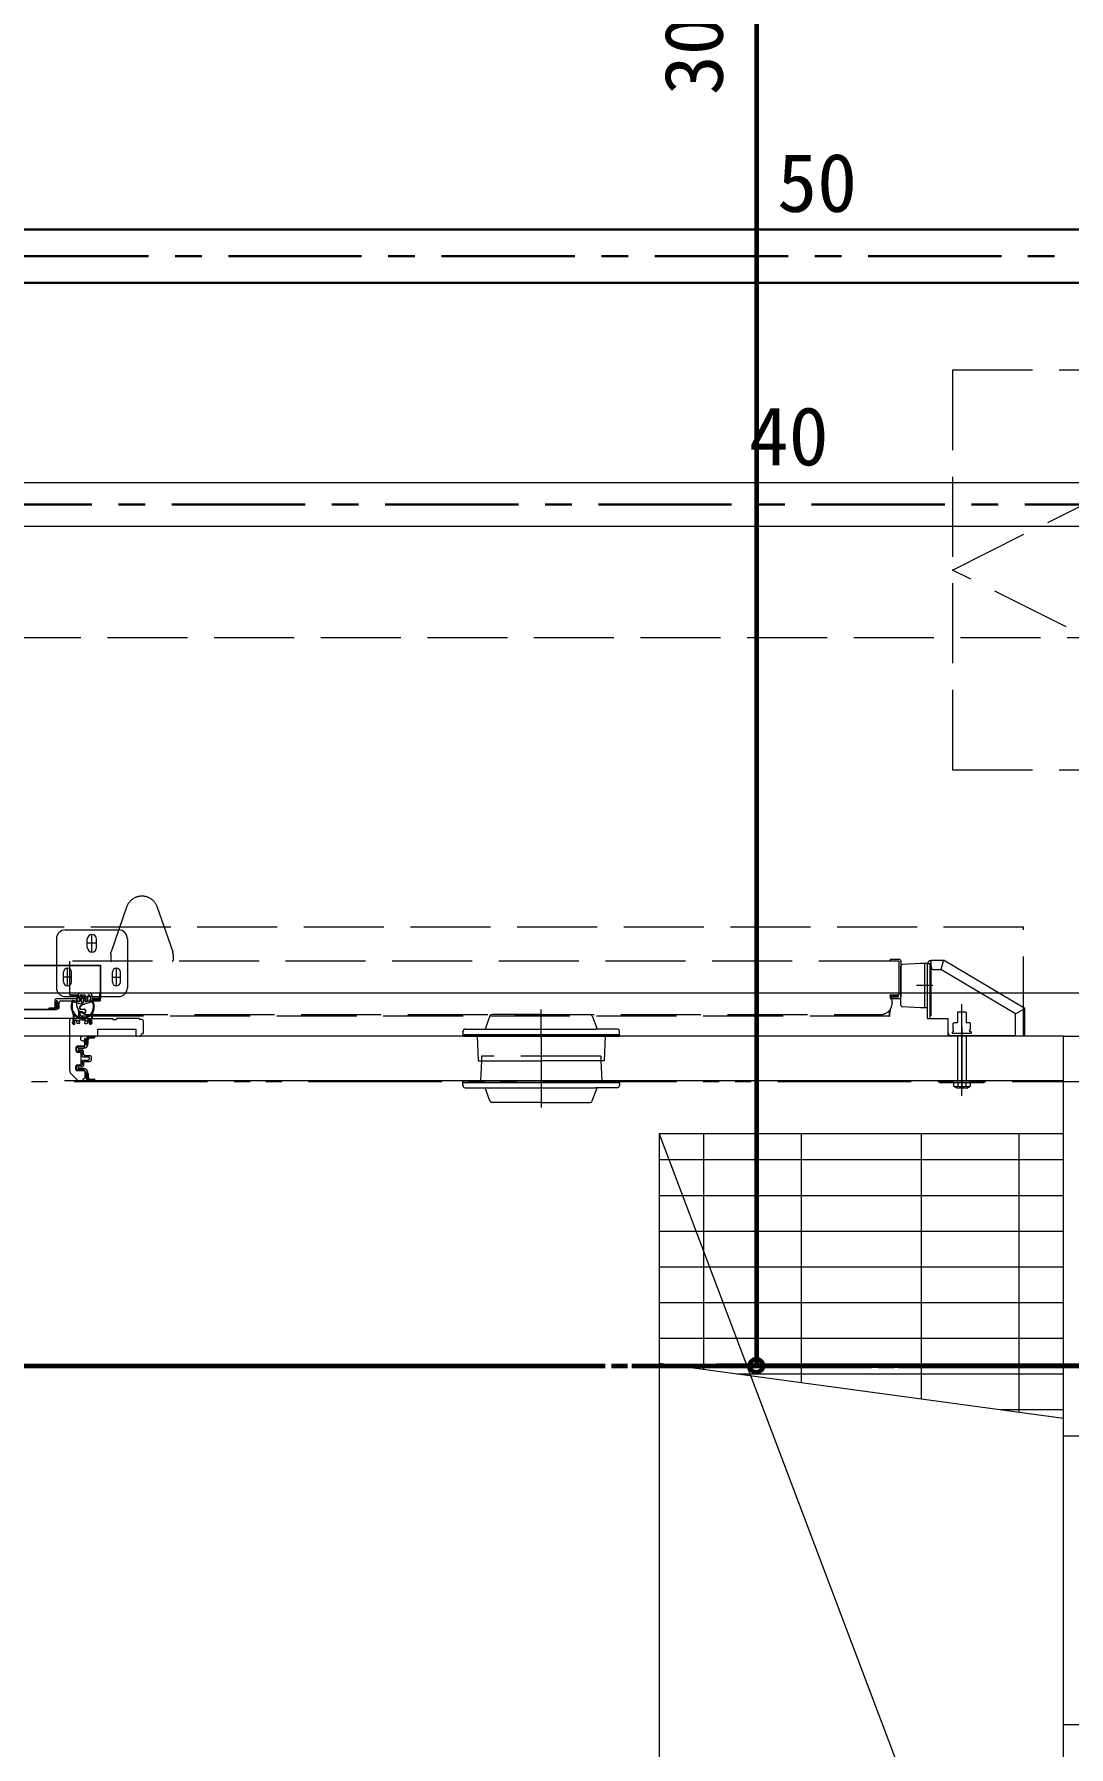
# Model space of a CAD drawing. Units: millimetres at full size, sheet at 1:30. Extents: x -16828 to 149130, y 47892 to 100313.
# Drawn here: x 2003 to 3167, y 55072 to 57000 of the extents above; entities that cross this region are included whole.
import ezdxf
from ezdxf.enums import TextEntityAlignment as Align

# ---------------------------------------------------------------- set-up
doc = ezdxf.new("R2010")
doc.units = ezdxf.units.MM
doc.header["$LTSCALE"] = 30
doc.header["$PDMODE"] = 32
doc.header["$PDSIZE"] = 15
for name, pattern in [('CHAIN1', [8, 5, -1, 1, -1]), ('CHAIN2', [12, 9, -1, 1, -1]), ('DASHED3', [4, 3, -1]), ('DOUBLE_CHAIN1', [8.8, 5, -1, 0.6, -0.6, 0.6, -1]), ('LONG_CHAIN', [21, 18, -1, 1, -1]), ('LONG_DOUBLE_CHAIN', [21.8, 18, -1, 0.6, -0.6, 0.6, -1])]:
    doc.linetypes.add(name, pattern=pattern)
for name, color, linetype, lineweight in [('0-0', 7, 'CHAIN2', 15), ('0-1', 7, 'Continuous', 15), ('2-0_通芯', 7, 'DOUBLE_CHAIN1', 15), ('2-2_間仕切り芯', 7, 'DOUBLE_CHAIN1', 15), ('3-4_AIHO30-厨房機器', 7, 'Continuous', 15), ('3-E_AIHO48-厨房機器既設品', 7, 'Continuous', 15), ('4-2_AIHO20-排水溝', 7, 'Continuous', 15), ('4-4_AIHO14-建築備品', 7, 'Continuous', 15), ('9-9_配管－汚水１：硬質塩ビ管（ＤＶ）', 2, 'Continuous', 30), ('9-B_配管－給湯１２：ＨＴＬＰ（ＵＸ）', 3, 'Continuous', 20), ('9-E_配管－給湯１：ＣＵＰ(Ｍ)', 1, 'Continuous', 60)]:
    doc.layers.add(name, color=color, linetype=linetype, lineweight=lineweight)
doc.styles.add('ＭＳ ゴシック', font='')
doc.styles.get('ＭＳ ゴシック').set_extended_font_data('MS Gothic')

msp = doc.modelspace()

# ---------------------------------------------------------------- linework, layer by layer
at = {"layer": '0-0', "color": 1, "lineweight": 60}
msp.add_line((-9565.04, 55500.86), (35684.96, 55500.86), dxfattribs=at)
at = {"layer": '0-1', "linetype": 'DASHED3'}
msp.add_line((284.96, 56320.86), (6009.96, 56320.86), dxfattribs=at)
at = {"layer": '0-1'}
msp.add_line((284.96, 55920.86), (5909.96, 55920.86), dxfattribs=at)
at = {"layer": '2-0_通芯', "color": 1, "lineweight": 60}
msp.add_line((-10727.74, 55500.86), (35684.96, 55500.86), dxfattribs=at)
at = {"layer": '2-2_間仕切り芯'}
msp.add_line((-1120.67, 55820.86), (7031.69, 55820.86), dxfattribs=at)
at = {"layer": '3-4_AIHO30-厨房機器', "linetype": 'DASHED3'}
for p, q in [((2106.47, 56017.34), (2088.96, 55966.88)), ((2140.95, 56017.34), (2158.46, 55966.88)), ((3116.04, 55994.76), (1004.04, 55994.76)), ((3116.04, 55871.86), (3116.04, 55994.76)), ((2088.71, 55964.83), (2088.71, 55957.36)), ((2158.71, 55964.83), (2158.71, 55957.36)), ((2975.46, 55956.36), (2042.46, 55956.36)), ((2042.46, 55918.36), (2042.46, 55956.36)), ((2975.46, 55956.36), (2975.46, 55918.36)), ((2977.96, 55956.36), (2977.96, 55916.36)), ((3010.96, 55891.86), (3010.96, 55953.86)), ((2965.13, 55898.16), (2964.96, 55900.93)), ((2965.6, 55918.36), (2975.46, 55918.36)), ((2965.88, 55902.16), (2965.63, 55898.16)), ((2965.96, 55916.36), (2965.96, 55914.36)), ((2965.96, 55914.36), (2975.96, 55914.36)), ((2974.56, 55917.36), (2966.31, 55917.36)), ((2966.76, 55916.36), (2974.56, 55916.36)), ((2968.06, 55910.26), (2968.06, 55909.36)), ((2965.38, 55894.36), (2052.54, 55894.36)), ((2062.86, 55896.36), (2955.06, 55896.36)), ((2965.13, 55894.61), (2965.13, 55898.16)), ((2965.63, 55894.61), (2965.63, 55898.16)), ((3038.21, 55887.36), (3041.46, 55887.36)), ((3041.46, 55898.86), (3041.46, 55887.36)), ((3051.46, 55898.86), (3041.46, 55898.86)), ((3051.46, 55898.86), (3051.46, 55887.36)), ((3051.46, 55887.36), (3054.71, 55887.36)), ((3116.04, 55871.86), (1004.04, 55871.86)), ((3035.96, 55874.86), (3035.96, 55876.86)), ((3037.26, 55876.86), (3035.96, 55876.86)), ((3056.96, 55874.86), (3035.96, 55874.86)), ((3036.64, 55879.36), (3037.26, 55879.36)), ((3037.26, 55876.86), (3037.26, 55879.36)), ((3055.66, 55876.86), (3055.66, 55879.36)), ((3055.66, 55879.36), (3056.27, 55879.36)), ((3056.96, 55876.86), (3055.66, 55876.86)), ((3056.96, 55876.86), (3056.96, 55874.86)), ((2506.02, 55849.53), (2505.92, 55844.19)), ((2640.02, 55849.53), (2506.02, 55849.53)), ((2640.02, 55849.53), (2640.12, 55844.19))]:
    msp.add_line(p, q, dxfattribs=at)
at = {"layer": '3-4_AIHO30-厨房機器'}
for p, q in [((2027.46, 55981.56), (2027.46, 55926.56)), ((2037.46, 55991.56), (2097.46, 55991.56)), ((2062.21, 55971.81), (2062.21, 55981.31)), ((2067.46, 55966.56), (2067.46, 55986.56)), ((2072.71, 55971.81), (2072.71, 55981.31)), ((2107.46, 55981.56), (2107.46, 55926.56)), ((1144.46, 55951.86), (2077.46, 55951.86)), ((1611.36, 55951.46), (2077.06, 55951.46)), ((2035.46, 55933.06), (2035.46, 55944.06)), ((2044.46, 55933.06), (2044.46, 55944.06)), ((2077.06, 55914.26), (2077.06, 55951.46)), ((2077.46, 55913.86), (2077.46, 55951.86)), ((2090.46, 55933.06), (2090.46, 55944.06)), ((2099.46, 55933.06), (2099.46, 55944.06)), ((2977.96, 55906.91), (2977.96, 55950.81)), ((2999.96, 55953.86), (2979.86, 55952.81)), ((3007.96, 55953.86), (2999.96, 55953.86)), ((3004.96, 55903.86), (3004.96, 55953.86)), ((3007.96, 55891.86), (3007.96, 55953.86)), ((3008.19, 55953.86), (3011.96, 55953.86)), ((3010.96, 55956.86), (3011.96, 55956.86)), ((3014.96, 55946.86), (3022.86, 55946.86)), ((3025.72, 55957.36), (3022.86, 55946.86)), ((3106.96, 55897.16), (3022.86, 55946.86)), ((3117.46, 55903.15), (3025.72, 55957.36)), ((2064.66, 55920.36), (2054.46, 55920.36)), ((2077.06, 55919.86), (2076.06, 55919.86)), ((2076.06, 55919.86), (2076.06, 55916.86)), ((1285.61, 55901.86), (2027.46, 55901.86)), ((1285.71, 55902.26), (2027.06, 55902.26)), ((2024.56, 55903.36), (2019.06, 55903.36)), ((2019.06, 55903.36), (2019.06, 55902.36)), ((2019.06, 55902.36), (2025.56, 55902.36)), ((2025.56, 55912.36), (2025.56, 55904.36)), ((2026.96, 55902.26), (2026.51, 55902.71)), ((2050.46, 55913.86), (2027.06, 55913.86)), ((2027.06, 55902.26), (2027.06, 55911.11)), ((2028.56, 55911.11), (2028.56, 55902.86)), ((2028.56, 55902.86), (2029.56, 55902.86)), ((2030.56, 55903.86), (2030.56, 55909.86)), ((2032.56, 55911.86), (2054.06, 55911.86)), ((2037.46, 55916.56), (2097.46, 55916.56)), ((2044.06, 55904.86), (2044.06, 55905.76)), ((2045.05, 55905.84), (2045.04, 55904.52)), ((2045.59, 55912.36), (2048.16, 55911.87)), ((2055.06, 55908.06), (2045.93, 55910.67)), ((2048.16, 55911.87), (2048.48, 55912.22)), ((2048.48, 55912.22), (2048.54, 55911.75)), ((2048.54, 55911.75), (2050.62, 55911.36)), ((2050.62, 55911.36), (2050.94, 55911.71)), ((2050.94, 55911.71), (2051, 55911.24)), ((2051, 55911.24), (2054.06, 55910.66)), ((2051.46, 55917.36), (2051.46, 55914.86)), ((2053.46, 55913.06), (2053.46, 55916.36)), ((2053.46, 55913.76), (2056.66, 55916.34)), ((2054.81, 55913.06), (2053.46, 55913.06)), ((2054.06, 55910.66), (2054.71, 55913.06)), ((2054.1, 55905.88), (2056.67, 55908.06)), ((2057.45, 55908.06), (2054.43, 55905.49)), ((2056.66, 55916.34), (2054.47, 55918.1)), ((2054.81, 55912.61), (2054.81, 55913.06)), ((2055.01, 55918.31), (2060.66, 55913.76)), ((2056.67, 55908.06), (2055.06, 55908.06)), ((2058.56, 55901.91), (2055.3, 55901.91)), ((2055.46, 55918.36), (2058.66, 55918.36)), ((2055.56, 55902.41), (2058.56, 55902.41)), ((2056.75, 55914.74), (2055.71, 55913.9)), ((2055.71, 55913.9), (2055.71, 55910.56)), ((2056.21, 55910.06), (2057.91, 55910.06)), ((2058.41, 55913.9), (2057.37, 55914.74)), ((2057.45, 55908.06), (2059.06, 55908.06)), ((2058.41, 55910.56), (2058.41, 55913.9)), ((2068.19, 55910.67), (2059.06, 55908.06)), ((2060.66, 55913.06), (2059.31, 55913.06)), ((2059.31, 55913.06), (2059.31, 55912.61)), ((2059.41, 55913.06), (2060.06, 55910.66)), ((2060.06, 55911.86), (2062.66, 55911.86)), ((2060.06, 55910.66), (2063.12, 55911.24)), ((2060.66, 55916.36), (2060.66, 55913.06)), ((2062.66, 55911.86), (2062.66, 55916.86)), ((2063.12, 55911.24), (2063.18, 55911.71)), ((2063.18, 55911.71), (2063.5, 55911.36)), ((2063.5, 55911.36), (2065.58, 55911.75)), ((2065.66, 55913.06), (2064.86, 55913.06)), ((2064.86, 55913.06), (2064.86, 55911.86)), ((2064.86, 55911.86), (2076.56, 55911.86)), ((2065.58, 55911.75), (2065.64, 55912.22)), ((2065.64, 55912.22), (2065.96, 55911.87)), ((2065.66, 55916.86), (2065.66, 55913.06)), ((2065.96, 55911.87), (2068.53, 55912.36)), ((2067.6, 55913.86), (2077.46, 55913.86)), ((2067.66, 55916.86), (2067.66, 55917.36)), ((2067.86, 55913.86), (2067.86, 55914.21)), ((2067.94, 55914.26), (2077.06, 55914.26)), ((2068.31, 55914.36), (2075.56, 55914.36)), ((2076.56, 55912.86), (2068.31, 55912.86)), ((2075.06, 55915.86), (2068.66, 55915.86)), ((2069.08, 55904.52), (2069.07, 55905.84)), ((2069.46, 55913.86), (2069.46, 55914.26)), ((2070.06, 55905.76), (2070.06, 55904.86)), ((2075.46, 55914.26), (2075.46, 55914.36)), ((3106.96, 55897.16), (3117.46, 55903.15)), ((3117.46, 55871.86), (3117.46, 55903.15)), ((2045.61, 55891.86), (1088.96, 55891.86)), ((2042.46, 55847.09), (2042.46, 55890.36)), ((2045.41, 55886.86), (2045.41, 55887.86)), ((2045.41, 55887.86), (2046.11, 55887.86)), ((2045.73, 55886.88), (2045.99, 55886.03)), ((2045.74, 55887.16), (2046.22, 55887.99)), ((2046.11, 55891.36), (2046.11, 55887.86)), ((2046.49, 55893.66), (2046.24, 55897.66)), ((2046.26, 55888.14), (2046.26, 55891.26)), ((2046.49, 55891.86), (2046.49, 55893.66)), ((2051.38, 55891.76), (2046.76, 55891.76)), ((2046.89, 55885.46), (2047.26, 55885.46)), ((2046.91, 55885.36), (2047.66, 55885.36)), ((2047.16, 55896.43), (2046.99, 55893.66)), ((2046.99, 55893.66), (2046.99, 55891.86)), ((2047.26, 55885.46), (2047.26, 55889.86)), ((2048.16, 55885.86), (2048.16, 55889.36)), ((2049.96, 55889.36), (2049.96, 55887.86)), ((2052.31, 55889.16), (2050.61, 55889.16)), ((2051.38, 55891.76), (2051.46, 55891.56)), ((2051.54, 55891.76), (2051.46, 55891.56)), ((2053.21, 55886.36), (2051.46, 55886.36)), ((2056.38, 55891.76), (2051.54, 55891.76)), ((2052.61, 55889.46), (2052.61, 55889.86)), ((2060.31, 55889.86), (2052.61, 55889.86)), ((2052.96, 55888.16), (2052.96, 55889.36)), ((2056.71, 55892.84), (2053.92, 55895.82)), ((2054.28, 55896.16), (2057.4, 55892.84)), ((2056.38, 55891.76), (2056.46, 55891.56)), ((2056.54, 55891.76), (2056.46, 55891.56)), ((2056.54, 55898.81), (2057.3, 55898.3)), ((2056.54, 55891.76), (2061.38, 55891.76)), ((2057.58, 55898.71), (2056.82, 55899.22)), ((2059.71, 55886.36), (2061.46, 55886.36)), ((2059.96, 55888.16), (2059.96, 55889.36)), ((2060.31, 55889.46), (2060.31, 55889.86)), ((2060.61, 55889.16), (2062.31, 55889.16)), ((2061.38, 55891.76), (2061.46, 55891.56)), ((2061.54, 55891.76), (2061.46, 55891.56)), ((2061.54, 55891.76), (2066.16, 55891.76)), ((2062.61, 55889.46), (2062.61, 55889.86)), ((2065.66, 55889.86), (2062.61, 55889.86)), ((2062.96, 55889.36), (2062.96, 55887.86)), ((2064.76, 55885.86), (2064.76, 55889.36)), ((2066.01, 55885.36), (2065.26, 55885.36)), ((2065.66, 55885.47), (2065.66, 55889.86)), ((2066.03, 55885.46), (2065.66, 55885.46)), ((2066.66, 55888.14), (2066.66, 55891.26)), ((2067.18, 55887.16), (2066.7, 55887.99)), ((2066.81, 55891.36), (2066.81, 55887.86)), ((2067.51, 55887.86), (2066.81, 55887.86)), ((2067.19, 55886.88), (2066.93, 55886.03)), ((2067.13, 55893.66), (2066.96, 55896.43)), ((2067.13, 55891.86), (2067.13, 55893.66)), ((2067.31, 55891.86), (2090.76, 55891.86)), ((2067.51, 55886.86), (2067.51, 55887.86)), ((2067.88, 55897.66), (2067.63, 55893.66)), ((2067.63, 55893.66), (2067.63, 55891.86)), ((2090.96, 55891.66), (2090.96, 55891.06)), ((2091.16, 55890.86), (2094.76, 55890.86)), ((2094.96, 55891.06), (2094.96, 55891.66)), ((2120.76, 55891.86), (2095.16, 55891.86)), ((2120.96, 55891.06), (2120.96, 55891.66)), ((2123.46, 55890.86), (2121.16, 55890.86)), ((2125.46, 55875.86), (2125.46, 55888.86)), ((2515.42, 55894.72), (2510.02, 55879.86)), ((2573.02, 55896.36), (2517.77, 55896.36)), ((2573.02, 55896.36), (2628.27, 55896.36)), ((2630.62, 55894.72), (2636.02, 55879.86)), ((3007.96, 55891.86), (3030.96, 55891.86)), ((3030.96, 55871.86), (3030.96, 55891.86)), ((3046.46, 55804.97), (3046.46, 55899.59)), ((3106.96, 55871.86), (3106.96, 55897.16)), ((3128.04, 55871.86), (2056.96, 55871.86)), ((2056.96, 55866.86), (2058.46, 55866.86)), ((2059.46, 55860.6), (2059.46, 55869.16)), ((2059.96, 55869.16), (2059.46, 55869.16)), ((2060.46, 55868.66), (2059.96, 55869.16)), ((2060.46, 55863.06), (2060.46, 55868.66)), ((2061.46, 55862.56), (2060.96, 55862.56)), ((2061.56, 55871.86), (2061.56, 55863.86)), ((2061.56, 55863.86), (2061.96, 55863.86)), ((2061.96, 55871.36), (2061.96, 55863.06)), ((2063.36, 55864.21), (2063.36, 55868.66)), ((2064.46, 55871.16), (2070.96, 55871.16)), ((2064.86, 55870.16), (2069.96, 55870.16)), ((2073.96, 55872.86), (2073.96, 55879.86)), ((2073.96, 55879.86), (2116.96, 55879.86)), ((2116.96, 55879.86), (2116.96, 55872.86)), ((2485.02, 55876.36), (2485.02, 55877.36)), ((2485.02, 55873.86), (2661.02, 55873.86)), ((2485.02, 55871.86), (2661.02, 55871.86)), ((2487.52, 55879.86), (2634.3, 55879.86)), ((2501.09, 55871.86), (2502.27, 55844.19)), ((2658.52, 55879.86), (2634.3, 55879.86)), ((2644.95, 55871.86), (2643.77, 55844.19)), ((2661.02, 55876.36), (2661.02, 55877.36)), ((3033.96, 55872.86), (3106.96, 55872.86)), ((3041.46, 55871.86), (3041.46, 55821.86)), ((3051.46, 55871.86), (3051.46, 55821.86)), ((2042.46, 55847.09), (2042.86, 55846.86)), ((2042.46, 55846.63), (2042.86, 55846.86)), ((2042.46, 55832.93), (2042.46, 55846.63)), ((2049.46, 55859.36), (2049.46, 55855.36)), ((2058.46, 55860.86), (2050.96, 55860.86)), ((2050.96, 55853.86), (2053.46, 55853.86)), ((2058.47, 55859.6), (2051.96, 55859.55)), ((2055.47, 55854.87), (2051.96, 55854.9)), ((2052.06, 55857.71), (2052.06, 55856.76)), ((2052.56, 55858.21), (2057.36, 55858.21)), ((2052.56, 55856.26), (2056.36, 55856.26)), ((2055.46, 55847.09), (2055.06, 55846.86)), ((2055.46, 55846.63), (2055.06, 55846.86)), ((2055.46, 55847.09), (2055.46, 55851.86)), ((2055.46, 55841.86), (2055.46, 55846.63)), ((2056.46, 55849.61), (2056.46, 55853.87)), ((2056.46, 55849.61), (2057.46, 55848.61)), ((2056.46, 55844.11), (2057.46, 55845.11)), ((2056.46, 55844.11), (2056.46, 55839.85)), ((2057.46, 55848.61), (2063.21, 55848.61)), ((2057.46, 55845.11), (2063.21, 55845.11)), ((2057.86, 55851.21), (2057.86, 55854.76)), ((2057.86, 55851.21), (2058.86, 55850.21)), ((2057.86, 55842.51), (2058.86, 55843.51)), ((2057.86, 55842.51), (2057.86, 55838.96)), ((2058.86, 55850.21), (2065.56, 55850.21)), ((2058.86, 55843.51), (2065.56, 55843.51)), ((2066.56, 55849.21), (2066.56, 55844.51)), ((2502.27, 55844.19), (2573.02, 55844.19)), ((2505.92, 55844.19), (2504.61, 55821.86)), ((2643.77, 55844.19), (2573.02, 55844.19)), ((2640.12, 55844.19), (2641.43, 55821.86)), ((2052.17, 55821.15), (2043.92, 55829.4)), ((2049.46, 55834.36), (2049.46, 55838.36)), ((2050.96, 55839.86), (2053.46, 55839.86)), ((2058.46, 55832.86), (2050.96, 55832.86)), ((2055.47, 55838.85), (2051.96, 55838.82)), ((2058.47, 55834.12), (2051.96, 55834.18)), ((2052.06, 55836.01), (2052.06, 55836.96)), ((2052.56, 55837.46), (2056.36, 55837.46)), ((2052.56, 55835.51), (2057.36, 55835.51)), ((2059.46, 55833.12), (2059.46, 55824.56)), ((2059.96, 55824.56), (2059.46, 55824.56)), ((2060.46, 55825.06), (2059.96, 55824.56)), ((2060.46, 55830.66), (2060.46, 55825.06)), ((2061.46, 55831.16), (2060.96, 55831.16)), ((2061.56, 55829.86), (2061.96, 55829.86)), ((2061.56, 55821.86), (2061.56, 55829.86)), ((2061.96, 55830.66), (2061.96, 55822.35)), ((2063.36, 55829.51), (2063.36, 55825.06)), ((2064.86, 55823.56), (2069.96, 55823.56)), ((3160.96, 55821.86), (2036.56, 55821.86)), ((2052.87, 55820.86), (2055.46, 55820.86)), ((2064.46, 55822.56), (2070.96, 55822.56)), ((2485.02, 55821.86), (2661.02, 55821.86)), ((2485.02, 55817.36), (2485.02, 55821.86)), ((2485.02, 55819.86), (2661.02, 55819.86)), ((2485.02, 55817.36), (2485.02, 55816.36)), ((2485.02, 55816.36), (2485.02, 55817.36)), ((2487.52, 55813.86), (2634.3, 55813.86)), ((2515.42, 55799.01), (2510.02, 55813.86)), ((2630.62, 55799.01), (2636.02, 55813.86)), ((2658.52, 55813.86), (2634.3, 55813.86)), ((2661.02, 55817.36), (2661.02, 55816.36)), ((3021.46, 55819.86), (3021.46, 55821.86)), ((3071.46, 55819.86), (3021.46, 55819.86)), ((3037.22, 55819.86), (3037.22, 55815.51)), ((3041.84, 55819.86), (3041.84, 55815.51)), ((3051.08, 55819.86), (3051.08, 55815.51)), ((3052.15, 55813.46), (3055.7, 55815.51)), ((3055.7, 55819.86), (3055.7, 55815.51)), ((3071.46, 55821.86), (3071.46, 55819.86)), ((3071.46, 55819.86), (3071.46, 55821.86)), ((2573.02, 55797.36), (2517.77, 55797.36)), ((2573.02, 55797.36), (2628.27, 55797.36)), ((3160.96, 55421.86), (3260.96, 55421.86)), ((3160.96, 55096.86), (3260.96, 55096.86))]:
    msp.add_line(p, q, dxfattribs=at)
at = {"layer": '3-4_AIHO30-厨房機器', "linetype": 'LONG_CHAIN'}
for p, q in [((2072.71, 55976.56), (2062.21, 55976.56)), ((2039.96, 55928.56), (2039.96, 55948.56)), ((2094.96, 55928.56), (2094.96, 55948.56)), ((2044.46, 55938.56), (2035.46, 55938.56)), ((2090.46, 55938.56), (2099.46, 55938.56)), ((3013.88, 55928.86), (2995.52, 55928.86)), ((2573.02, 55869.84), (2573.02, 55902.18)), ((3046.46, 55808.61), (3046.46, 55908.06)), ((3046.46, 55882.36), (3046.46, 55812.12)), ((2573.02, 55869.84), (2573.02, 55791.54))]:
    msp.add_line(p, q, dxfattribs=at)
at = {"layer": '3-4_AIHO30-厨房機器', "linetype": 'LONG_DOUBLE_CHAIN'}
for p, q in [((2042.46, 55918.36), (2052.32, 55918.36)), ((2043.36, 55917.36), (2051.61, 55917.36)), ((2051.16, 55916.36), (2043.36, 55916.36)), ((2049.86, 55910.26), (2049.86, 55909.36)), ((2052.04, 55902.16), (2052.29, 55898.16)), ((2052.79, 55898.16), (2052.96, 55900.93)), ((2052.29, 55898.16), (2052.29, 55894.61)), ((2052.79, 55894.61), (2052.79, 55898.16))]:
    msp.add_line(p, q, dxfattribs=at)
at = {"layer": '3-4_AIHO30-厨房機器', "linetype": 'DASHED3'}
for points in [[(2088.71, 55964.47), (2088.71, 55964.75), (2088.73, 55965.13), (2088.76, 55965.56), (2088.8, 55965.95), (2088.86, 55966.39), (2088.96, 55966.88)], [(2158.71, 55964.47), (2158.71, 55964.75), (2158.69, 55965.13), (2158.66, 55965.56), (2158.62, 55965.95), (2158.56, 55966.39), (2158.46, 55966.88)], [(2975.96, 55958.36), (2965.96, 55958.36), (2965.96, 55956.36)], [(3036.64, 55879.36), (3036.64, 55886.46), (3038.21, 55887.36)], [(3056.27, 55879.36), (3056.27, 55886.46), (3054.71, 55887.36)]]:
    msp.add_lwpolyline(points, dxfattribs=at)
at = {"layer": '3-4_AIHO30-厨房機器'}
for points in [[(3011.96, 55894.86), (3011.96, 55957.36), (3025.72, 55957.36)], [(2027.06, 55909.86), (2027.46, 55909.86), (2027.46, 55901.86)], [(3007.96, 55903.86), (2999.96, 55903.86), (2979.86, 55904.91)], [(2050.31, 55889.46), (2050.31, 55889.86), (2047.26, 55889.86)], [(3160.96, 55871.86), (510.96, 55871.86), (510.96, 55046.86), (-39.04, 55046.86), (-39.04, 52846.86), (3160.96, 52846.86)], [(2485.02, 55877.36), (2485.02, 55876.36), (2485.02, 55871.86)], [(2661.02, 55871.86), (2661.02, 55876.36), (2661.02, 55877.36)], [(2661.02, 55821.86), (2661.02, 55817.36), (2661.02, 55816.36)], [(3021.46, 55821.86), (3021.46, 55819.86), (3071.46, 55819.86)], [(3052.15, 55813.46), (3040.77, 55813.46), (3037.22, 55815.51)], [(3041.84, 55815.51), (3041.56, 55815.36), (3041.16, 55815.16), (3040.82, 55815.03), (3040.5, 55814.93), (3040.18, 55814.86), (3039.85, 55814.81), (3039.53, 55814.8), (3039.21, 55814.81), (3038.88, 55814.86), (3038.56, 55814.93), (3038.24, 55815.03), (3037.9, 55815.16), (3037.51, 55815.36), (3037.22, 55815.51)], [(3051.08, 55815.51), (3050.51, 55815.36), (3049.71, 55815.16), (3049.03, 55815.03), (3048.4, 55814.93), (3047.76, 55814.86), (3047.11, 55814.81), (3046.46, 55814.8), (3045.81, 55814.81), (3045.16, 55814.86), (3044.52, 55814.93), (3043.88, 55815.03), (3043.21, 55815.16), (3042.41, 55815.36), (3041.84, 55815.51)], [(3055.7, 55815.51), (3055.41, 55815.36), (3055.01, 55815.16), (3054.68, 55815.03), (3054.36, 55814.93), (3054.04, 55814.86), (3053.71, 55814.81), (3053.39, 55814.8), (3053.06, 55814.81), (3052.73, 55814.86), (3052.42, 55814.93), (3052.1, 55815.03), (3051.76, 55815.16), (3051.36, 55815.36), (3051.08, 55815.51)]]:
    msp.add_lwpolyline(points, dxfattribs=at)
msp.add_lwpolyline([(3160.96, 55871.86), (5660.96, 55871.86), (5660.96, 55046.86), (6440.96, 55046.86), (6440.96, 52846.86), (3160.96, 52846.86)], close=True, dxfattribs=at)
at = {"layer": '3-4_AIHO30-厨房機器', "linetype": 'DASHED3'}
for centre, radius, start, end in [((2123.71, 56011.36), 18.25, 19.20591, 160.79557), ((2975.96, 55956.36), 2, 0, 90), ((2089.71, 55957.36), 1, 180, 270), ((2157.71, 55957.36), 1, 270, 0), ((2955.06, 55909.36), 13, 270, 319.59506), ((2966.31, 55918.11), 0.75, 160.52878, 270), ((2955.06, 55909.36), 13, 326.35835, 0), ((2953.06, 55910.26), 15, 0, 23.99561), ((2974.56, 55916.86), 0.5, 270, 90), ((2975.96, 55916.36), 2, 270, 0), ((2965.38, 55894.61), 0.25, 179.99998, 0)]:
    msp.add_arc(centre, radius, start, end, dxfattribs=at)
at = {"layer": '3-4_AIHO30-厨房機器'}
for centre, radius, start, end in [((2037.46, 55981.56), 10, 90, 180), ((2067.46, 55981.31), 5.25, 0, 180), ((2097.46, 55981.56), 10, 0, 90), ((2067.46, 55971.81), 5.25, 180, 0), ((2039.96, 55944.06), 4.5, 0, 180), ((2094.96, 55944.06), 4.5, 0, 180), ((2979.96, 55950.81), 2, 93, 180), ((3010.96, 55953.86), 3, 90, 180), ((3014.96, 55949.86), 3, 180, 270), ((2037.46, 55926.56), 10, 180, 270), ((2039.96, 55933.06), 4.5, 180, 0), ((2054.46, 55917.36), 3, 90, 180), ((2064.66, 55917.36), 3, 0, 90), ((2094.96, 55933.06), 4.5, 180, 0), ((2097.46, 55926.56), 10, 270, 0), ((2024.56, 55904.36), 1, 270, 0), ((2027.06, 55912.36), 1.5, 90, 180), ((2025.56, 55903.86), 1.5, 270, 0), ((2027.81, 55911.11), 0.75, 0, 180), ((2029.56, 55903.86), 1, 270, 0), ((2032.56, 55909.86), 2, 90, 180), ((2059.06, 55905.76), 15, 153.89612, 180), ((2057.06, 55904.86), 13, 180, 213.64165), ((2057.06, 55904.86), 12.03, 181.60922, 268.34502), ((2059.06, 55905.76), 14.01, 159.50431, 179.67175), ((2050.46, 55914.86), 1, 270, 0), ((2055.56, 55904.16), 2.25, 130.36595, 270), ((2055.46, 55916.36), 2, 90, 180), ((2055.56, 55904.16), 1.75, 130.36595, 270), ((2054.06, 55912.61), 0.75, 270, 0), ((2056.21, 55910.56), 0.5, 180, 270), ((2057.06, 55914.35), 0.5, 51.14663, 128.85337), ((2058.56, 55900.16), 2.25, 235.93041, 90), ((2057.06, 55904.86), 12.03, 271.61134, 0.32825), ((2058.56, 55900.16), 1.75, 235.93041, 90), ((2057.91, 55910.56), 0.5, 270, 0), ((2058.66, 55916.36), 2, 0, 90), ((2060.06, 55912.61), 0.75, 180, 270), ((2064.16, 55916.86), 1.5, 0, 180), ((2068.31, 55913.61), 0.75, 90, 270), ((2068.66, 55916.86), 1, 180, 270), ((2057.06, 55904.86), 13, 326.35835, 0), ((2055.06, 55905.76), 14.01, 0.32825, 20.49569), ((2055.06, 55905.76), 15, 0, 26.10388), ((2075.06, 55916.86), 1, 270, 0), ((2075.56, 55915.86), 1.5, 270, 0), ((2076.56, 55912.36), 0.5, 270, 90), ((2979.96, 55906.91), 2, 180, 267), ((2043.96, 55890.36), 1.5, 90, 180), ((2046.91, 55886.86), 1.5, 180, 270), ((2045.61, 55891.36), 0.5, 0, 90), ((2046, 55887.01), 0.3, 150, 205.44977), ((2046.89, 55886.46), 1, 205.44977, 270), ((2045.96, 55888.14), 0.3, 330, 0), ((2046.76, 55891.26), 0.5, 90, 180), ((2057.06, 55904.86), 13, 220.40494, 319.59506), ((2047.66, 55885.86), 0.5, 270, 0), ((2048.66, 55889.36), 0.5, 90, 180), ((2049.46, 55889.36), 0.5, 0, 90), ((2051.46, 55887.86), 1.5, 180, 270), ((2050.61, 55889.46), 0.3, 180, 270), ((2052.31, 55889.46), 0.3, 270, 0), ((2053.46, 55889.36), 0.5, 90, 180), ((2053.26, 55888.16), 0.3, 180, 270), ((2053.21, 55887.11), 0.75, 270, 90), ((2055.56, 55897.36), 2.25, 55.93041, 223.13952), ((2055.56, 55897.36), 1.75, 55.93041, 223.13952), ((2059.71, 55887.11), 0.75, 90, 270), ((2059.46, 55889.36), 0.5, 0, 90), ((2059.66, 55888.16), 0.3, 270, 0), ((2060.61, 55889.46), 0.3, 180, 270), ((2061.46, 55887.86), 1.5, 270, 0), ((2062.31, 55889.46), 0.3, 270, 0), ((2063.46, 55889.36), 0.5, 90, 180), ((2064.26, 55889.36), 0.5, 0, 90), ((2065.26, 55885.86), 0.5, 180, 270), ((2066.01, 55886.86), 1.5, 270, 0), ((2066.03, 55886.46), 1, 270, 334.55023), ((2066.16, 55891.26), 0.5, 0, 90), ((2066.96, 55888.14), 0.3, 180, 210), ((2067.31, 55891.36), 0.5, 90, 180), ((2066.92, 55887.01), 0.3, 334.55023, 30), ((2090.76, 55891.66), 0.2, 0, 90), ((2091.16, 55891.06), 0.2, 180, 270), ((2094.76, 55891.06), 0.2, 270, 0), ((2095.16, 55891.66), 0.2, 90, 180), ((2120.76, 55891.66), 0.2, 0, 90), ((2121.16, 55891.06), 0.2, 180, 270), ((2123.46, 55888.86), 2, 0, 90), ((2517.77, 55893.86), 2.5, 90, 160.01689), ((2628.27, 55893.86), 2.5, 19.98311, 90), ((2056.96, 55869.36), 2.5, 90, 270), ((2057.36, 55864.21), 6, 270, 0), ((2058.46, 55865.86), 1, 0, 90), ((2058.46, 55861.86), 1, 270, 0), ((2060.96, 55863.06), 0.5, 180, 270), ((2061.46, 55863.06), 0.5, 270, 0), ((2064.46, 55868.66), 2.5, 90, 180), ((2064.86, 55868.66), 1.5, 90, 180), ((2069.96, 55871.16), 1, 270, 0), ((2072.96, 55872.86), 1, 270, 0), ((2117.96, 55872.86), 1, 180, 270), ((2121.46, 55872.86), 1, 270, 0), ((2124.46, 55872.86), 2, 90, 180), ((2124.46, 55875.86), 1, 270, 0), ((2487.52, 55877.36), 2.5, 90, 180), ((2658.52, 55877.36), 2.5, 0, 90), ((3033.96, 55875.86), 3, 180, 270), ((2050.96, 55859.36), 1.5, 90, 180), ((2050.96, 55855.36), 1.5, 180, 270), ((2051.98, 55857.22), 2.32, 90.5, 269.5), ((2052.56, 55857.71), 0.5, 90, 180), ((2052.56, 55856.76), 0.5, 180, 270), ((2053.46, 55851.86), 2, 0, 90), ((2055.46, 55853.87), 1, 0, 89.5), ((2056.36, 55854.76), 1.5, 0, 90), ((2058.46, 55860.6), 1, 270.5, 0), ((2063.21, 55846.86), 1.75, 270.00004, 90), ((2065.56, 55849.21), 1, 0, 90), ((2065.56, 55844.51), 1, 270, 0), ((2047.46, 55832.93), 5, 180, 225), ((2050.96, 55838.36), 1.5, 90, 180), ((2050.96, 55834.36), 1.5, 180, 270), ((2051.98, 55836.5), 2.32, 90.5, 269.5), ((2052.56, 55836.96), 0.5, 90, 180), ((2052.56, 55836.01), 0.5, 180, 270), ((2053.46, 55841.86), 2, 270, 0), ((2055.46, 55839.85), 1, 270.5, 0), ((2056.36, 55838.96), 1.5, 270, 0), ((2058.46, 55821.86), 2, 90, 180), ((2057.36, 55829.51), 6, 0, 90), ((2058.46, 55831.86), 1, 0, 90), ((2058.46, 55824.86), 1, 270, 0), ((2058.46, 55833.12), 1, 0, 89.5), ((2060.96, 55830.66), 0.5, 90, 180), ((2061.46, 55830.66), 0.5, 0, 90), ((2064.46, 55825.06), 2.5, 180, 270), ((2064.86, 55825.06), 1.5, 180, 270), ((2069.96, 55822.56), 1, 0, 90), ((2052.87, 55821.86), 1, 225, 270), ((2055.46, 55821.86), 1, 270, 0), ((2487.52, 55816.36), 2.5, 180, 270), ((2658.52, 55816.36), 2.5, 270, 0), ((2517.77, 55799.86), 2.5, 199.98311, 270), ((2628.27, 55799.86), 2.5, 270, 340.01689)]:
    msp.add_arc(centre, radius, start, end, dxfattribs=at)
at = {"layer": '3-4_AIHO30-厨房機器', "linetype": 'LONG_DOUBLE_CHAIN'}
for centre, radius, start, end in [((2043.36, 55916.86), 0.5, 90, 270), ((2064.86, 55910.26), 15, 156.00439, 180), ((2062.86, 55909.36), 13, 180, 213.64165), ((2051.61, 55918.11), 0.75, 270, 19.47122), ((2062.86, 55909.36), 13, 220.40494, 270), ((2052.54, 55894.61), 0.25, 179.99998, 0)]:
    msp.add_arc(centre, radius, start, end, dxfattribs=at)
at = {"layer": '3-E_AIHO48-厨房機器既設品'}
for p, q in [((2705.96, 55761.86), (2705.96, 54556.86)), ((3160.96, 55761.86), (2705.96, 55761.86)), ((2705.96, 55761.86), (3160.96, 54556.86)), ((3160.96, 55761.86), (2705.96, 55761.86)), ((2755.96, 55496.79), (2755.96, 55761.86)), ((2865.96, 55481.65), (2865.96, 55761.86)), ((3000.96, 55463.77), (3000.96, 55761.86)), ((3110.96, 55448.63), (3110.96, 55761.86)), ((3160.96, 54556.86), (3160.96, 55761.86)), ((3160.96, 54556.86), (3160.96, 55761.86)), ((2705.96, 55732.93), (3160.96, 55732.93)), ((2705.96, 55692.73), (3160.96, 55692.73)), ((2705.96, 55652.53), (3160.96, 55652.53)), ((2705.96, 55612.33), (3160.96, 55612.33)), ((2705.96, 55572.13), (3160.96, 55572.13)), ((2705.96, 55531.93), (3160.96, 55531.93)), ((2705.96, 55503.67), (3160.96, 55441.75)), ((2792.71, 55491.73), (3160.96, 55491.73)), ((3089.87, 55451.53), (3160.96, 55451.53))]:
    msp.add_line(p, q, dxfattribs=at)
at = {"layer": '4-2_AIHO20-排水溝'}
for q in [(1985.96, 55871.86), (4360.96, 55871.86)]:
    msp.add_line((3160.96, 55871.86), q, dxfattribs=at)
at = {"layer": '4-4_AIHO14-建築備品', "linetype": 'DASHED3'}
msp.add_lwpolyline([(3485.96, 56171.86), (3485.96, 56621.86), (3035.96, 56621.86), (3035.96, 56171.86)], close=True, dxfattribs=at)
msp.add_lwpolyline([(3485.96, 56171.86), (3035.96, 56396.86), (3485.96, 56621.86)], dxfattribs=at)
at = {"layer": '9-9_配管－汚水１：硬質塩ビ管（ＤＶ）'}
for p, q in [((4656.6, 56780.32), (1020.96, 56780.32)), ((1020.96, 56720.32), (4656.6, 56720.32))]:
    msp.add_line(p, q, dxfattribs=at)
at = {"layer": '9-9_配管－汚水１：硬質塩ビ管（ＤＶ）', "linetype": 'CHAIN1'}
msp.add_line((1020.96, 56750.32), (4656.6, 56750.32), dxfattribs=at)
at = {"layer": '9-B_配管－給湯１２：ＨＴＬＰ（ＵＸ）'}
for p, q in [((4703.77, 56494.89), (1007.96, 56494.89)), ((1007.96, 56446.29), (4716.35, 56446.29))]:
    msp.add_line(p, q, dxfattribs=at)
at = {"layer": '9-B_配管－給湯１２：ＨＴＬＰ（ＵＸ）', "color": 2, "linetype": 'CHAIN1', "lineweight": 30}
msp.add_line((4707.44, 56470.59), (1007.96, 56470.59), dxfattribs=at)
at = {"layer": '9-E_配管－給湯１：ＣＵＰ(Ｍ)'}
for p, q in [((2815.25, 58542.35), (2815.25, 55500.86)), ((4069.66, 55500.86), (2770.25, 55500.86))]:
    msp.add_line(p, q, dxfattribs=at)
msp.add_point((2815.25, 55500.86), dxfattribs=at)

# ---------------------------------------------------------------- texts
at = {"layer": '9-9_配管－汚水１：硬質塩ビ管（ＤＶ）', "color": 7, "style": 'ＭＳ ゴシック'}
msp.add_text('50', height=65.98, dxfattribs=at).set_placement((2838.78, 56780.32), align=Align.BOTTOM_LEFT)
at = {"layer": '9-B_配管－給湯１２：ＨＴＬＰ（ＵＸ）', "color": 7, "style": 'ＭＳ ゴシック'}
msp.add_text('40', height=65.98, dxfattribs=at).set_placement((2806.79, 56494.89), align=Align.BOTTOM_LEFT)
at = {"layer": '9-E_配管－給湯１：ＣＵＰ(Ｍ)', "style": 'ＭＳ ゴシック'}
msp.add_text('3041', height=65.98, rotation=90, dxfattribs=at).set_placement((2797.25, 56931.61), align=Align.BOTTOM_LEFT)

doc.saveas('drawing.dxf')
